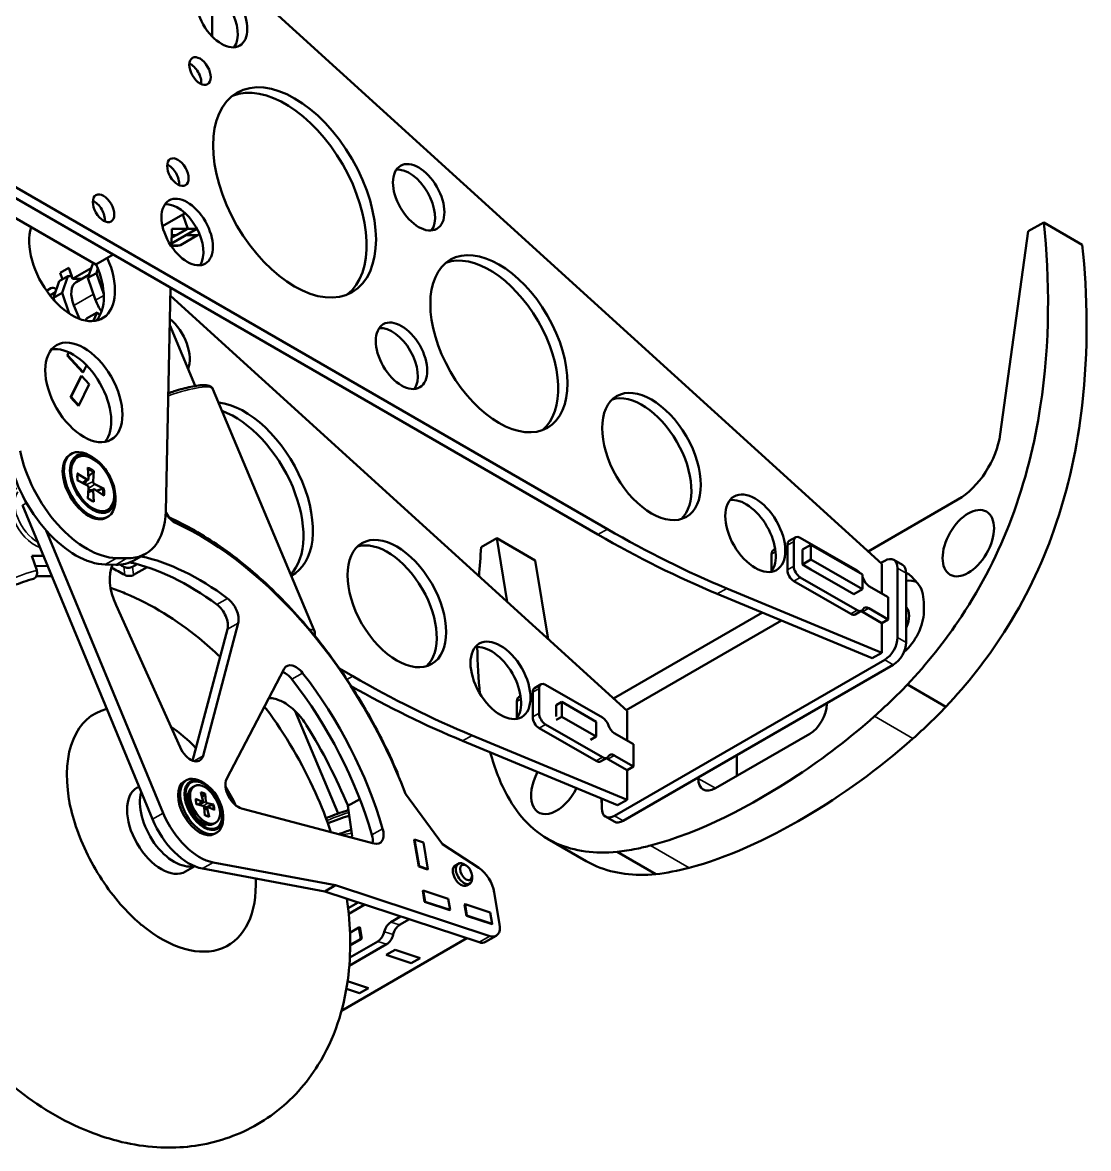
# Model space of a CAD drawing. Header units: millimetres. Extents: x 0 to 1188, y 0 to 840.
# Drawn here: x 566.1 to 741.9, y 523 to 708.7 of the extents above; entities that cross this region are included whole.
import ezdxf

# ---------------------------------------------------------------- set-up
doc = ezdxf.new("R2010")
doc.units = ezdxf.units.MM
doc.header["$LTSCALE"] = 2
doc.layers.add('Sichtbar (ISO)', color=7, linetype='Continuous', lineweight=50)
doc.layers.add('Sichtbar schmal (ISO)', color=7, linetype='Continuous', lineweight=35)

msp = doc.modelspace()

# ---------------------------------------------------------------- linework, layer by layer
at = {"layer": 'Sichtbar (ISO)'}
for p, q in [((707.81, 619.47), (601.51, 716.04)), ((597.36, 714.1), (597.36, 706.44)), ((578.22, 668.81), (536.55, 692.87)), ((662.57, 625.18), (544.35, 693.43)), ((661.01, 624.28), (542.79, 692.53)), ((581.05, 670.45), (542.79, 692.53)), ((592.9, 677.29), (589.19, 675.15)), ((593.34, 674.71), (592.52, 677.07)), ((590.66, 671.8), (590.73, 674.71)), ((590.67, 672.26), (594.85, 674.67)), ((593.27, 674.67), (590.69, 673.18)), ((590.73, 674.71), (593.34, 674.71)), ((591.5, 673.65), (593.34, 674.71)), ((594.88, 674.69), (593.08, 673.65)), ((593.27, 674.67), (594.85, 674.67)), ((594.85, 674.67), (594.77, 674.89)), ((731.99, 674.3), (727.36, 640.83)), ((734.53, 675.76), (731.99, 674.3)), ((734.53, 675.76), (740.89, 672.08)), ((590.67, 672.26), (593.08, 673.65)), ((590.7, 673.65), (591.5, 673.65)), ((594.98, 673.65), (592.15, 672.02)), ((593.08, 673.65), (594.98, 673.65)), ((594.98, 673.65), (593.08, 673.65)), ((594.98, 673.65), (595.29, 673.83)), ((581.05, 670.45), (578.22, 668.81)), ((591.67, 671.89), (590.67, 671.89)), ((577.74, 669.09), (576.87, 666.59)), ((573.58, 666.88), (572.17, 666.06)), ((572.32, 667.43), (573.74, 668.25)), ((573.74, 668.25), (572.32, 667.43)), ((572.69, 666.36), (572.32, 667.43)), ((572.32, 667.43), (572.69, 666.36)), ((572.63, 664.14), (573.58, 666.88)), ((573.58, 666.88), (574.21, 666.88)), ((573.74, 668.25), (574.37, 666.42)), ((573.74, 668.25), (574.21, 666.88)), ((574.37, 666.42), (577.43, 668.19)), ((574.97, 665.91), (577.06, 667.12)), ((576.87, 666.59), (578.29, 667.4)), ((576.87, 666.59), (578.14, 662.93)), ((578.29, 667.4), (578.54, 668.13)), ((579.5, 663.91), (578.29, 667.4)), ((570.06, 664.48), (570.77, 664.89)), ((572.17, 666.06), (571.22, 663.32)), ((571.54, 664.79), (571.77, 664.92)), ((571.73, 664.79), (571.54, 664.79)), ((575.85, 666.42), (574.37, 666.42)), ((589.72, 628.12), (590.52, 664.98)), ((570.62, 663.71), (571.53, 664.24)), ((571.22, 663.32), (572.63, 664.14)), ((571.22, 663.32), (571.4, 662.8)), ((573.82, 660.71), (572.63, 664.14)), ((665.81, 595.22), (590.49, 663.64)), ((575.51, 659.84), (574.58, 662.06)), ((576.67, 659.89), (576.5, 659.56)), ((578.43, 660.91), (576.67, 659.89)), ((578.43, 660.91), (577.73, 659.47)), ((578.87, 660.43), (578.43, 660.91)), ((590.38, 658.79), (594.58, 648.78)), ((573.46, 653.82), (573.72, 654.35)), ((573.46, 653.82), (573.53, 653.86)), ((576.05, 651.01), (573.46, 653.82)), ((573.76, 654.33), (573.53, 653.86)), ((573.53, 653.86), (576.12, 651.05)), ((576.67, 652.18), (576.12, 651.05)), ((574.04, 646.94), (575.76, 650.42)), ((575.83, 650.47), (574.11, 646.98)), ((575.76, 650.42), (575.83, 650.47)), ((577.12, 649.06), (575.83, 650.47)), ((576.12, 651.05), (576.05, 651.01)), ((575.41, 645.57), (577.12, 649.06)), ((597.5, 648.27), (614.24, 608.32)), ((574.11, 646.98), (574.04, 646.94)), ((575.34, 645.53), (574.04, 646.94)), ((575.41, 645.57), (574.11, 646.98)), ((575.34, 645.53), (575.41, 645.57)), ((573.96, 637.48), (574.17, 637.6)), ((577.67, 637.02), (577.17, 637.31)), ((576.87, 635.36), (576.97, 633.49)), ((575.14, 634.37), (576.71, 633.33)), ((575.14, 633.23), (576.71, 632.44)), ((576.91, 633.31), (576.12, 632.74)), ((577.85, 634.8), (577.74, 633.04)), ((576.87, 630.23), (576.97, 631.99)), ((577.83, 631.73), (576.93, 631.33)), ((577.85, 629.66), (577.74, 631.54)), ((579.58, 631.8), (578.01, 632.58)), ((579.58, 630.66), (578.01, 631.69)), ((581.42, 630.53), (581.42, 629.96)), ((720.39, 630.04), (705.58, 621.49)), ((566.1, 629.1), (587.54, 577.34)), ((579.96, 627.09), (580.17, 627.21)), ((589.3, 578.36), (570.02, 624.93)), ((644.31, 623.67), (641.77, 622.21)), ((644.31, 623.67), (650.68, 620)), ((646.04, 613.17), (644.31, 623.67)), ((692.25, 618.45), (692.25, 622.53)), ((693.62, 623.83), (692.56, 623.22)), ((693.31, 623.14), (693.31, 619.06)), ((703.76, 618.34), (694.37, 623.76)), ((694.73, 621.8), (696.14, 622.61)), ((696.14, 620.16), (696.14, 622.61)), ((696.14, 622.61), (704.63, 617.71)), ((568.44, 618.4), (567.63, 620.78)), ((567.63, 620.78), (569.55, 620.76)), ((581.59, 620.4), (583.31, 620.36)), ((584.57, 620.05), (586.41, 621.11)), ((689.64, 618.21), (689.64, 621.02)), ((690.25, 621.88), (689.95, 621.71)), ((694.73, 621.8), (694.73, 619.35)), ((694.73, 619.35), (696.14, 620.16)), ((704.63, 615.26), (696.14, 620.16)), ((570.25, 619.09), (568.2, 619.11)), ((581.47, 619.3), (579.75, 619.34)), ((584.23, 618.95), (585, 619.4)), ((586.65, 618.91), (584.42, 617.61)), ((650.68, 620), (652.82, 607.02)), ((694.73, 619.35), (696.14, 618.53)), ((701.8, 615.26), (696.14, 618.53)), ((708.3, 619.96), (707.67, 619.59)), ((707.81, 615.79), (707.81, 619.47)), ((711.22, 619.29), (709.8, 620.11)), ((710.43, 607.3), (710.43, 618.73)), ((702.7, 611.19), (693.31, 616.61)), ((694.37, 617.22), (703.76, 611.81)), ((704.63, 617.71), (704.63, 615.26)), ((711.84, 606.49), (711.84, 617.92)), ((712.66, 617.41), (713.77, 616.18)), ((707.81, 604.79), (682.25, 615.4)), ((701.8, 615.26), (703.21, 614.45)), ((703.21, 614.45), (704.63, 615.26)), ((705.69, 615.79), (708.87, 613.96)), ((707.81, 615.79), (707.81, 614.57)), ((680.69, 614.51), (706.25, 603.9)), ((708.87, 613.96), (708.87, 610.28)), ((714.74, 613.1), (714.74, 611.55)), ((592.08, 589.2), (581.53, 612.61)), ((688.14, 611.42), (663.58, 597.24)), ((703.45, 611.12), (704.51, 611.73)), ((707.81, 609.67), (704.63, 611.51)), ((708.87, 610.28), (705.69, 612.12)), ((711.84, 612.24), (711.98, 612.16)), ((601.67, 609.69), (595.87, 587.8)), ((691.26, 610.12), (665.67, 595.34)), ((708.87, 610.28), (707.81, 609.67)), ((707.81, 609.67), (707.81, 607.22)), ((594.16, 586.99), (599.9, 608.67)), ((707.81, 604.79), (707.81, 607.22)), ((663.76, 577.91), (708.3, 603.63)), ((706.25, 603.9), (707.81, 604.79)), ((599.76, 583.93), (609.27, 602.13)), ((620.56, 600.93), (618.37, 602.2)), ((665.17, 577.09), (709.72, 602.81)), ((650.25, 594.2), (650.25, 598.28)), ((651.62, 599.58), (650.56, 598.97)), ((651.31, 598.89), (651.31, 594.81)), ((661.76, 594.09), (652.37, 599.51)), ((718.4, 595.87), (712.04, 599.54)), ((647.64, 593.96), (647.64, 596.77)), ((648.25, 597.63), (647.95, 597.46)), ((654.14, 596.16), (655.06, 596.69)), ((654.14, 594.28), (654.14, 596.16)), ((655.06, 594.24), (655.06, 596.69)), ((655.06, 596.69), (660.72, 593.42)), ((698.76, 596.48), (698.76, 596.32)), ((611.08, 595.16), (618.16, 578.27)), ((654.14, 593.71), (655.06, 594.24)), ((660.72, 590.97), (655.06, 594.24)), ((665.81, 591.55), (665.81, 595.22)), ((660.7, 586.94), (651.31, 592.36)), ((652.37, 592.97), (661.76, 587.56)), ((660.72, 593.42), (660.72, 590.97)), ((665.81, 580.54), (640.25, 591.15)), ((659.8, 590.44), (660.72, 590.97)), ((663.69, 591.55), (666.87, 589.71)), ((665.81, 591.55), (665.81, 590.32)), ((695.93, 591.42), (680.37, 582.44)), ((638.69, 590.26), (664.25, 579.65)), ((666.87, 589.71), (666.87, 586.03)), ((661.45, 586.87), (662.51, 587.48)), ((665.81, 585.42), (662.63, 587.26)), ((666.87, 586.03), (663.69, 587.87)), ((683.91, 587.91), (683.91, 584.48)), ((666.87, 586.03), (665.81, 585.42)), ((665.81, 585.42), (665.81, 582.97)), ((592.79, 583.58), (593.14, 583.78)), ((596, 583.33), (595.64, 583.54)), ((677.55, 584.07), (677.55, 584.24)), ((585, 582.54), (585.31, 582.72)), ((593.45, 581.62), (593.4, 581.59)), ((594.45, 582.81), (594.11, 582.61)), ((595.51, 581.81), (595.84, 580.42)), ((596.2, 581.59), (596.36, 580.25)), ((629.26, 581.5), (635.35, 573.25)), ((665.81, 580.54), (665.81, 582.97)), ((593.38, 580.52), (593.38, 581.01)), ((594.62, 580.69), (595.7, 580.25)), ((594.78, 579.8), (595.82, 579.57)), ((595.8, 580.25), (595.09, 579.73)), ((596.19, 577.95), (596.04, 579.29)), ((596.61, 579.3), (596.06, 579.06)), ((597.62, 579.75), (596.58, 579.97)), ((597.78, 578.86), (596.7, 579.3)), ((619.78, 579.54), (621.72, 580.66)), ((619.78, 579.54), (620.49, 574.53)), ((661.64, 580.73), (661.64, 579.13)), ((664.25, 579.65), (665.81, 580.54)), ((596.89, 577.74), (596.56, 579.13)), ((599.18, 577.82), (599.18, 577.41)), ((624.07, 573.32), (602.24, 579.1)), ((663.67, 576.94), (662.26, 577.76)), ((595.43, 576.96), (595.86, 576.72)), ((596.42, 576.47), (596.37, 576.44)), ((597.95, 576.74), (597.61, 576.55)), ((597.79, 574.92), (598.14, 575.12)), ((620.49, 574.53), (620.18, 574.35)), ((630.7, 573.95), (630.77, 573.99)), ((631.44, 569.53), (630.7, 573.95)), ((630.77, 573.99), (632.22, 573.51)), ((630.77, 573.99), (631.51, 569.57)), ((659.07, 570.42), (652.71, 574.1)), ((632.96, 569.09), (632.22, 573.51)), ((641.34, 569.33), (635.35, 573.25)), ((664.18, 571.95), (670.55, 568.27)), ((617.73, 566.44), (597.56, 570.21)), ((593, 568.69), (594.52, 569.57)), ((595.79, 569.19), (615.96, 565.42)), ((631.51, 569.57), (631.44, 569.53)), ((632.89, 569.05), (631.44, 569.53)), ((631.51, 569.57), (632.96, 569.09)), ((632.89, 569.05), (632.96, 569.09)), ((637.96, 570), (637.46, 569.71)), ((639.26, 569.7), (638.91, 569.91)), ((615.96, 565.42), (617.73, 566.44)), ((617.73, 566.44), (643.16, 558.07)), ((639.86, 566.71), (639.36, 566.42)), ((640.25, 567.99), (640.25, 567.58)), ((615.96, 565.42), (641.4, 557.05)), ((632.18, 565.59), (632.11, 565.55)), ((632.42, 563.69), (632.11, 565.55)), ((632.18, 565.59), (636.33, 564.23)), ((632.18, 565.59), (632.49, 563.73)), ((644.79, 560.04), (643.91, 565.27)), ((619.8, 562.65), (621.46, 563.61)), ((619.9, 561.72), (622.55, 563.25)), ((632.49, 563.73), (632.42, 563.69)), ((636.57, 562.33), (632.42, 563.69)), ((632.49, 563.73), (636.64, 562.37)), ((636.33, 564.23), (636.64, 562.37)), ((639.02, 563.28), (639.09, 563.32)), ((639.34, 561.42), (639.02, 563.28)), ((639.09, 563.32), (643.24, 561.95)), ((639.09, 563.32), (639.41, 561.46)), ((628.46, 561.31), (626.85, 560.38)), ((628.3, 559.9), (629.91, 560.83)), ((636.64, 562.37), (636.57, 562.33)), ((639.34, 561.42), (639.41, 561.46)), ((643.55, 560.03), (639.34, 561.42)), ((639.41, 561.46), (643.55, 560.09)), ((643.24, 561.95), (643.55, 560.09)), ((621.72, 559.55), (620.11, 558.62)), ((621.58, 559.47), (620.11, 558.62)), ((621.58, 559.47), (621.74, 559.41)), ((621.89, 557.61), (621.58, 559.47)), ((621.72, 559.55), (622.04, 557.6)), ((643.55, 560.09), (643.48, 560.05)), ((643.54, 560.09), (643.55, 560.03)), ((639.41, 557.7), (618.72, 545.76)), ((624.7, 557.2), (620.08, 554.53)), ((621.89, 557.61), (620.14, 556.6)), ((622.04, 557.6), (620.14, 556.5)), ((621.99, 557.57), (621.89, 557.61)), ((642.45, 557.1), (644.22, 558.12)), ((619.99, 553.16), (626.15, 556.72)), ((626.07, 554.95), (627.56, 555.81)), ((626.07, 554.95), (627.56, 555.81)), ((627.56, 555.81), (631.71, 554.44)), ((627.56, 555.81), (631.71, 554.44)), ((630.22, 553.59), (626.07, 554.95)), ((626.07, 554.95), (630.22, 553.59)), ((631.71, 554.44), (630.22, 553.59)), ((630.22, 553.59), (631.71, 554.44)), ((619.72, 550.63), (623.15, 549.5)), ((619.72, 550.63), (623.15, 549.5)), ((621.66, 548.65), (619.52, 549.35)), ((619.52, 549.35), (621.66, 548.65)), ((623.15, 549.5), (621.66, 548.65)), ((621.66, 548.65), (623.15, 549.5))]:
    msp.add_line(p, q, dxfattribs=at)
for centre, major_axis in [((598.92, 710.1), (-3, 5.2)), ((595.38, 700.71), (1.25, -2.17)), ((610.97, 680.69), (-9.5, 16.45)), ((591.73, 684.04), (1.25, -2.17)), ((631.44, 679.89), (-3, 5.2)), ((579.47, 678.08), (1.25, -2.17)), ((593.26, 674.17), (-3, 5.2)), ((644.68, 655.75), (-8, 13.86)), ((628.61, 653.76), (-3, 5.2)), ((576.22, 647.72), (-4.5, 7.79)), ((669.84, 637.15), (-5.75, 9.96)), ((577.67, 632.69), (-2.65, 4.59)), ((577.67, 632.69), (2.5, -4.33)), ((686.95, 624.49), (-3.5, 6.06)), ((722.09, 622.86), (-3, -5.2)), ((627.84, 612.9), (-5.75, 9.96)), ((644.94, 600.24), (-3.5, 6.06)), ((596, 579.66), (-2.25, 3.9)), ((596, 579.66), (2.15, -3.72)), ((596.2, 579.77), (1.75, -3.03)), ((639.26, 568.56), (-0.7, 1.21))]:
    msp.add_ellipse(centre, major_axis=major_axis, ratio=0.57735, dxfattribs=at)
for centre, major_axis, ratio, start_param, end_param in [((597.36, 709.2), (3, -5.2), 0.57735, 0.262269, 2.879324), ((593.82, 699.81), (-1.25, 2.17), 0.57735, 3.813211, 5.611567), ((593.82, 699.81), (1.25, -2.17), 0.57735, 0.671619, 2.469974), ((609.42, 679.79), (9.5, -16.45), 0.57735, 0.081967, 3.059625), ((590.17, 683.14), (-1.25, 2.17), 0.57735, 3.813211, 5.611567), ((590.17, 683.14), (1.25, -2.17), 0.57735, 0.671619, 2.469974), ((629.89, 678.99), (3, -5.2), 0.57735, 0.262269, 2.879324), ((577.91, 677.18), (-1.25, 2.17), 0.57735, 3.813211, 5.611567), ((577.91, 677.18), (1.25, -2.17), 0.57735, 0.671619, 2.469974), ((591.7, 673.28), (3, -5.2), 0.57735, 0.262269, 2.879324), ((574.28, 668.59), (5, -8.66), 0.57735, 3.616154, 7.675458), ((591.67, 673.39), (0, -1.5), 0.774705, 0, 0.420066), ((643.13, 654.85), (8, -13.86), 0.57735, 0.097381, 3.044212), ((572.44, 667.53), (5, -8.66), 0.57735, 0.1849, 1.392273), ((571.09, 663.98), (-0.001, 1), 0.774705, 5.656054, 6.703252), ((576.97, 662.45), (-2, 3.46), 0.57735, 0, 1.353448), ((580.67, 662.94), (2, -3.46), 0.57735, 4.391057, 4.92863), ((589.44, 655.64), (3, -5.2), 0.57735, 0.41813, 2.126416), ((627.06, 652.86), (3, -5.2), 0.57735, 0.262269, 2.879324), ((574.38, 646.65), (4.5, -7.79), 0.57735, 0.205723, 2.935869), ((668.28, 636.25), (5.75, -9.96), 0.57735, 0.135689, 3.005904), ((602.68, 631.5), (8, -13.86), 0.57735, 6.248581, 9.024686), ((601.12, 630.6), (8, -13.86), 0.57735, 0.163392, 2.543505), ((720.39, 638.2), (5, 8.66), 0.57735, 3.926991, 5.325596), ((574.86, 633.95), (8, -13.86), 0.57735, 4.17738, 5.945307), ((576.69, 635.01), (8, -13.86), 0.57735, 4.17738, 5.945307), ((576.96, 632.28), (3, -5.2), 0.57735, 3.141593, 6.283185), ((577.17, 632.41), (-3, 5.2), 0.57735, 5.497787, 10.210176), ((576.73, 633.61), (0.175, -0.302), 0.57735, 5.430003, 7.136368), ((576.73, 632.15), (-0.175, 0.302), 0.57735, 3.859207, 5.565571), ((577.99, 632.88), (0.175, -0.302), 0.57735, 3.859207, 5.565571), ((577.99, 631.42), (-0.175, 0.302), 0.57735, 5.430003, 7.136368), ((685.39, 623.6), (3.5, -6.06), 0.57735, 0.224105, 2.917488), ((578.41, 634.97), (8, -13.86), 0.57735, 5.945307, 7.043957), ((591.05, 627.98), (1, -1.73), 0.57735, 4.273169, 5.603111), ((595.29, 579.25), (27.5, -47.63), 0.57735, 1.293844, 2.461518), ((661.01, 787.58), (100, -173.21), 0.57735, 5.497787, 5.637413), ((662.57, 788.48), (-100, 173.21), 0.57735, 2.356194, 2.495821), ((694.37, 622.53), (-0.75, 1.3), 0.57735, 5.497787, 7.068583), ((626.28, 612), (5.75, -9.96), 0.57735, 0.135689, 3.005904), ((693.31, 621.92), (-0.75, 1.3), 0.57735, 0, 0.785398), ((595.29, 579.25), (23, -39.84), 0.57735, 2.21336, 2.656508), ((690.7, 620.41), (-0.75, 1.3), 0.57735, 0, 0.785398), ((708.3, 617.51), (1.5, 2.6), 0.57735, 5.497787, 7.068583), ((586.15, 613.7), (-4, 6.93), 0.57735, 0.372833, 1.398686), ((583.48, 572.43), (-27.5, 47.63), 0.57735, 5.510367, 5.567747), ((576.57, 633.91), (8, -13.86), 0.57735, 5.945307, 6.283185), ((583.48, 572.43), (28.25, -48.93), 0.57735, 2.373176, 2.390067), ((593.52, 578.23), (-23, 39.84), 0.57735, 5.354953, 5.80128), ((693.31, 617.84), (0.75, -1.3), 0.57735, 3.926991, 5.497787), ((694.37, 618.45), (-0.75, 1.3), 0.57735, 0.785398, 2.356194), ((703.76, 617.11), (0.75, -1.3), 0.57735, 1.905168, 2.356194), ((709.72, 616.69), (1.5, 2.6), 0.57735, 5.497787, 6.283185), ((703.76, 617.11), (0.75, -1.3), 0.57735, 1.215174, 1.398063), ((705.69, 617.02), (0.75, -1.3), 0.57735, 4.356766, 5.497787), ((709.15, 612.62), (3, 5.2), 0.57735, 6.097355, 6.382864), ((709.86, 609.47), (3.95, 6.84), 0.57735, 0.072081, 0.423093), ((709.15, 609.88), (3.95, 6.84), 0.57735, 5.497787, 6.097355), ((597.85, 610.48), (1.5, -2.6), 0.57735, 0.526021, 2.21336), ((599.62, 611.5), (-1.5, 2.6), 0.57735, 3.667614, 5.354953), ((702.7, 612.42), (0.75, -1.3), 0.57735, 5.497787, 6.283185), ((703.76, 613.03), (0.75, -1.3), 0.57735, 5.497787, 6.638808), ((704.63, 610.28), (0.75, -1.3), 0.57735, 2.356194, 2.635942), ((705.69, 610.9), (-0.75, 1.3), 0.57735, 5.497787, 6.638808), ((710.5, 609.1), (3, 5.2), 0.57735, 4.15892, 5.497787), ((709.86, 609.47), (1.75, 3.03), 0.57735, 4.854286, 6.141288), ((708.3, 606.08), (-1.5, -2.6), 0.57735, 0.785398, 2.356194), ((643.39, 599.35), (3.5, -6.06), 0.57735, 0.224105, 2.917488), ((709.72, 605.26), (1.5, 2.6), 0.57735, 3.926991, 5.497787), ((609.43, 598.97), (1.5, -2.6), 0.57735, 1.805742, 2.55861), ((611.19, 599.99), (-1.5, 2.6), 0.57735, 4.947334, 6.634673), ((593.52, 578.23), (-23, 39.84), 0.57735, 4.307755, 4.947334), ((595.29, 579.25), (23, -39.84), 0.57735, 1.166163, 1.805742), ((620.56, 764.23), (-100, 173.21), 0.57735, 2.356194, 2.495821), ((652.37, 598.28), (-0.75, 1.3), 0.57735, 5.497787, 7.068583), ((619.01, 763.33), (100, -173.21), 0.57735, 5.507151, 5.637413), ((651.31, 597.67), (-0.75, 1.3), 0.57735, 0, 0.785398), ((648.7, 596.16), (-0.75, 1.3), 0.57735, 0, 0.785398), ((695.93, 594.69), (2, 3.46), 0.57735, 3.926991, 5.497787), ((589, 575.62), (-11.02, 19.09), 0.57735, 6.11226, 7.278897), ((651.31, 593.59), (0.75, -1.3), 0.57735, 3.926991, 5.497787), ((652.37, 594.2), (-0.75, 1.3), 0.57735, 0.785398, 2.356194), ((589, 575.62), (11.02, -19.09), 0.57735, 1.981141, 2.257656), ((586.95, 574.43), (27.5, -47.63), 0.57735, 1.350916, 1.623822), ((661.76, 592.86), (0.75, -1.3), 0.57735, 1.215174, 2.356194), ((663.69, 592.77), (0.75, -1.3), 0.57735, 4.356766, 5.497787), ((593.82, 589.61), (1.5, -2.6), 0.57735, 4.540278, 6.809206), ((660.7, 588.17), (0.75, -1.3), 0.57735, 5.497787, 6.283185), ((661.76, 588.78), (0.75, -1.3), 0.57735, 5.497787, 6.638808), ((662.63, 586.03), (0.75, -1.3), 0.57735, 2.356194, 2.635942), ((663.69, 586.65), (-0.75, 1.3), 0.57735, 5.497787, 6.638808), ((654.21, 583.67), (-3, -5.2), 0.57735, 4.764901, 7.952346), ((595.29, 579.25), (2.5, -4.33), 0.57735, 3.141593, 6.283185), ((595.64, 579.45), (-2.5, 4.33), 0.57735, 5.497787, 10.210176), ((601.69, 581.78), (-1.5, 2.6), 0.57735, 0.351488, 2.620416), ((680.37, 585.71), (-2, -3.46), 0.57735, 5.497787, 7.068583), ((589, 575.62), (4, -6.93), 0.57735, 3.141593, 6.283185), ((591.12, 576.84), (4, -6.93), 0.57735, 3.643483, 6.114975), ((595.08, 579.13), (-1.5, 2.6), 0.57735, 0.089042, 0.587042), ((595.86, 579.58), (1.75, -3.03), 0.57735, 3.141593, 6.283185), ((589, 575.62), (11.02, -19.09), 0.57735, 1.449255, 1.61012), ((595.43, 579.33), (-1.49, 2.58), 0.57735, 0.559428, 2.582165), ((595.43, 579.33), (-1.45, 2.51), 0.57735, 0.785398, 2.356194), ((595.68, 580.45), (0.118, -0.204), 0.57735, 5.641192, 7.374933), ((595.87, 579.36), (-0.118, 0.204), 0.57735, 4.070396, 5.804137), ((596.53, 580.19), (0.118, -0.204), 0.57735, 4.070396, 5.804137), ((595.47, 579.35), (0.8, -1.38), 0.57735, 1.185384, 1.240308), ((596.72, 579.1), (-0.118, 0.204), 0.57735, 5.641192, 7.374933), ((665.81, 583.3), (-3, -5.2), 0.57735, 5.515763, 5.680616), ((595.29, 579.25), (-5, 8.66), 0.57735, 1.346514, 2.682318), ((616.46, 574.56), (-10.15, -4.25), 0.17607, 4.282662, 4.638602), ((663.76, 580.36), (-1.5, -2.6), 0.57735, 5.497787, 7.068583), ((593.52, 578.23), (-5, 8.66), 0.57735, 1.346514, 2.682318), ((595.08, 579.13), (1.5, -2.6), 0.57735, 5.696144, 6.194144), ((617.22, 572.75), (8.3, 3.48), 0.17607, 1.112752, 1.374153), ((623.52, 576), (1.5, -2.6), 0.57735, 5.762009, 7.449348), ((665.17, 579.54), (-1.5, -2.6), 0.57735, 0, 0.785398), ((621.75, 574.98), (1.5, -2.6), 0.57735, 0.623634, 1.166163), ((638.91, 568.36), (-0.95, 1.65), 0.57735, 5.497787, 10.210176), ((638.41, 568.07), (0.95, -1.65), 0.57735, 3.141593, 6.283185), ((641.15, 566.18), (2, -3.46), 0.57735, 0.99726, 2.288804), ((589, 575.62), (11.02, -19.09), 0.57735, 5.287473, 7.119644), ((627.15, 558.61), (-0.63, -1.9), 0.685847, 3.796112, 4.84331), ((628.6, 558.13), (0.63, 1.9), 0.685847, 0.65452, 1.701717), ((642.72, 560.72), (1.5, -2.6), 0.57735, 5.709649, 7.280445), ((624.4, 558.97), (-0.63, -1.9), 0.685847, 0.65452, 1.701717), ((625.85, 558.49), (0.63, 1.9), 0.685847, 3.796112, 4.84331), ((640.95, 559.7), (1.5, -2.6), 0.57735, 5.709649, 6.283185)]:
    msp.add_ellipse(centre, major_axis=major_axis, ratio=ratio, start_param=start_param, end_param=end_param, dxfattribs=at)
for points, knots in [([(712.04, 599.54), (715.23, 602.95), (718.25, 606.69), (724.36, 615.92), (727.09, 621.29), (731.55, 633.14), (733.05, 639.37), (735.6, 655.96), (735.52, 666.49), (734.53, 675.76)], [16.356187, 16.356187, 16.356187, 16.356187, 17.744269, 17.744269, 19.479693, 19.479693, 21.397116, 21.397116, 24.801284, 24.801284, 24.801284, 24.801284]), ([(740.89, 672.08), (741.78, 663.8), (741.91, 654.71), (740.09, 638.95), (738.66, 631.96), (734.15, 619.16), (731.46, 613.56), (725.13, 603.67), (721.87, 599.57), (718.4, 595.87)], [20.279143, 20.279143, 20.279143, 20.279143, 23.00621, 23.00621, 24.977781, 24.977781, 26.627919, 26.627919, 28.022439, 28.022439, 28.022439, 28.022439]), ([(597.5, 648.27), (597.42, 648.46), (597.26, 648.61), (596.82, 648.86), (596.51, 648.91), (595.54, 648.93), (594.77, 648.83), (593.04, 648.46), (592.12, 648.22), (590.8, 647.8), (590.47, 647.7), (590.14, 647.58)], [0.94405, 0.94405, 0.94405, 0.94405, 1.080439, 1.080439, 1.314836, 1.314836, 1.695062, 1.695062, 2.026356, 2.026356, 2.133298, 2.133298, 2.133298, 2.133298]), ([(575.14, 634.37), (575.16, 634.35), (575.18, 634.33), (575.21, 634.29), (575.22, 634.26), (575.22, 634.23), (575.22, 634.22), (575.21, 634.21)], [0.04102574, 0.04102574, 0.04102574, 0.04102574, 0.05130791, 0.05130791, 0.06148224, 0.06148224, 0.0651379, 0.0651379, 0.0651379, 0.0651379]), ([(575.21, 633.19), (575.2, 633.26), (575.19, 633.32), (575.17, 633.46), (575.17, 633.53), (575.16, 633.68), (575.16, 633.75), (575.17, 633.89), (575.17, 633.96), (575.19, 634.09), (575.2, 634.15), (575.21, 634.21)], [6.0762677, 6.0762677, 6.0762677, 6.0762677, 6.1483824, 6.1483824, 6.2385666, 6.2385666, 6.3287508, 6.3287508, 6.4189349, 6.4189349, 6.5091191, 6.5091191, 6.5091191, 6.5091191]), ([(577.85, 634.8), (577.85, 634.77), (577.84, 634.73), (577.82, 634.67), (577.8, 634.64), (577.76, 634.59), (577.74, 634.57), (577.72, 634.55)], [0.04102574, 0.04102574, 0.04102574, 0.04102574, 0.05130791, 0.05130791, 0.06148224, 0.06148224, 0.06973077, 0.06973077, 0.06973077, 0.06973077]), ([(579.3, 631.81), (579.33, 631.82), (579.36, 631.83), (579.42, 631.83), (579.46, 631.83), (579.52, 631.82), (579.56, 631.81), (579.58, 631.8)], [0.09373776, 0.09373776, 0.09373776, 0.09373776, 0.10198629, 0.10198629, 0.11216063, 0.11216063, 0.1224428, 0.1224428, 0.1224428, 0.1224428]), ([(577.76, 629.81), (577.7, 629.82), (577.64, 629.85), (577.52, 629.9), (577.46, 629.93), (577.33, 629.99), (577.27, 630.03), (577.15, 630.11), (577.08, 630.15), (576.97, 630.23), (576.92, 630.27), (576.87, 630.31)], [4.4864552, 4.4864552, 4.4864552, 4.4864552, 4.5766393, 4.5766393, 4.6668235, 4.6668235, 4.7570077, 4.7570077, 4.8471919, 4.8471919, 4.9193066, 4.9193066, 4.9193066, 4.9193066]), ([(577.76, 629.81), (577.76, 629.8), (577.77, 629.8), (577.8, 629.79), (577.82, 629.77), (577.84, 629.72), (577.85, 629.69), (577.85, 629.66)], [0.09833064, 0.09833064, 0.09833064, 0.09833064, 0.10198629, 0.10198629, 0.11216063, 0.11216063, 0.1224428, 0.1224428, 0.1224428, 0.1224428]), ([(590.23, 627.12), (593.04, 625.87), (595.88, 624.25), (601.62, 620.28), (604.52, 617.89), (610.11, 612.51), (612.8, 609.52), (617.84, 603.1), (620.18, 599.67), (624.42, 592.52), (626.31, 588.8), (627.93, 585.03)], [4.776843, 4.776843, 4.776843, 4.776843, 4.988268, 4.988268, 5.210665, 5.210665, 5.433062, 5.433062, 5.65546, 5.65546, 5.877857, 5.877857, 5.877857, 5.877857]), ([(567.91, 617), (567.98, 617.02), (568.04, 617.05), (568.19, 617.16), (568.27, 617.24), (568.4, 617.44), (568.45, 617.55), (568.5, 617.8), (568.52, 617.92), (568.5, 618.16), (568.48, 618.29), (568.44, 618.4)], [0.0503016, 0.0503016, 0.0503016, 0.0503016, 0.0776766, 0.0776766, 0.1161336, 0.1161336, 0.1550463, 0.1550463, 0.1919193, 0.1919193, 0.2289248, 0.2289248, 0.2289248, 0.2289248]), ([(584.23, 618.95), (584.14, 618.9), (584.03, 618.85), (583.78, 618.8), (583.65, 618.78), (583.39, 618.78), (583.26, 618.8), (583.01, 618.85), (582.89, 618.9), (582.8, 618.95)], [0.3033091, 0.3033091, 0.3033091, 0.3033091, 0.3409579, 0.3409579, 0.3786068, 0.3786068, 0.4168326, 0.4168326, 0.4550583, 0.4550583, 0.4550583, 0.4550583]), ([(553.21, 608.2), (554.03, 609.04), (554.89, 609.83), (556.67, 611.31), (557.59, 612), (559.5, 613.28), (560.48, 613.87), (562.51, 614.94), (563.55, 615.43), (565.69, 616.29), (566.79, 616.67), (567.91, 617)], [0.214284, 0.214284, 0.214284, 0.214284, 0.827499, 0.827499, 1.440715, 1.440715, 2.053931, 2.053931, 2.667147, 2.667147, 3.280363, 3.280363, 3.280363, 3.280363]), ([(582.99, 617.62), (583.08, 617.57), (583.2, 617.52), (583.45, 617.46), (583.58, 617.45), (583.84, 617.45), (583.97, 617.46), (584.22, 617.52), (584.33, 617.56), (584.42, 617.61)], [0.1516098, 0.1516098, 0.1516098, 0.1516098, 0.189867, 0.189867, 0.2281243, 0.2281243, 0.2657721, 0.2657721, 0.3034199, 0.3034199, 0.3034199, 0.3034199]), ([(580.63, 615.49), (581.44, 615.22), (582.24, 614.91), (587.48, 612.74), (591.53, 610.19), (596.43, 606.2), (597.58, 605.18), (598.7, 604.12)], [3.7939255, 3.7939255, 3.7939255, 3.7939255, 3.8545694, 3.8545694, 4.1982235, 4.1982235, 4.3081564, 4.3081564, 4.3081564, 4.3081564]), ([(607.57, 528.83), (604.82, 526.77), (601.65, 525.22), (595.01, 523.34), (591.56, 523.04), (584.31, 523.49), (580.57, 524.44), (572.65, 527.59), (568.61, 530.07), (560.76, 536.32), (557.03, 540.21), (550.52, 548.76), (547.72, 553.4), (543.24, 563.13), (541.55, 568.2), (539.5, 578.56), (539.15, 583.86), (540.36, 593.97), (541.77, 598.85), (545.65, 605.32), (547.08, 607.21), (548.75, 608.91)], [0, 0, 0, 0, 0.213388, 0.213388, 0.433816, 0.433816, 0.699713, 0.699713, 1.040283, 1.040283, 1.420532, 1.420532, 1.796966, 1.796966, 2.172589, 2.172589, 2.553443, 2.553443, 2.899801, 2.899801, 3.050503, 3.050503, 3.050503, 3.050503]), ([(614.25, 607.65), (614.29, 607.76), (614.31, 607.88), (614.31, 608.11), (614.28, 608.22), (614.24, 608.32)], [7.071828, 7.071828, 7.071828, 7.071828, 7.1572851, 7.1572851, 7.2272348, 7.2272348, 7.2272348, 7.2272348]), ([(612.95, 592.81), (612.47, 593.58), (611.88, 594.37), (610.5, 595.74), (609.73, 596.33), (608.34, 597.03), (607.66, 597.25), (606.92, 597.31), (606.84, 597.31), (606.76, 597.32)], [1.067676, 1.067676, 1.067676, 1.067676, 1.3389541, 1.3389541, 1.6102323, 1.6102323, 1.8178636, 1.8178636, 1.8442387, 1.8442387, 1.8442387, 1.8442387]), ([(606.02, 595.9), (606.1, 595.78), (606.19, 595.67), (609.48, 591.26), (612.22, 586.59), (615.38, 579.58), (616.23, 577.4), (616.97, 575.2)], [4.5684491, 4.5684491, 4.5684491, 4.5684491, 4.5787411, 4.5787411, 4.9549332, 4.9549332, 5.1194519, 5.1194519, 5.1194519, 5.1194519]), ([(669.69, 573.01), (677.72, 575.11), (686.39, 579.56), (698.24, 587.42), (702.54, 590.7), (706.6, 594.31)], [-36.107785, -36.107785, -36.107785, -36.107785, -33.215885, -33.215885, -31.584023, -31.584023, -31.584023, -31.584023]), ([(676.06, 569.33), (682.22, 570.94), (688.87, 573.98), (701.13, 581.2), (707.26, 585.56), (712.96, 590.64)], [0, 0, 0, 0, 2.710282, 2.710282, 5.215133, 5.215133, 5.215133, 5.215133]), ([(643.25, 588.36), (643.98, 585.71), (644.92, 583.25), (647.82, 578.03), (650.31, 575.07), (657.15, 572.03), (660.54, 571.64), (664.18, 571.95)], [4.906035, 4.906035, 4.906035, 4.906035, 6.355114, 6.355114, 8.395337, 8.395337, 9.97204, 9.97204, 9.97204, 9.97204]), ([(627.57, 585.65), (627.67, 585.51), (627.77, 585.35), (627.93, 585.03), (628.02, 584.8), (628.06, 584.57), (628.07, 584.53), (628.07, 584.49)], [-0.1906626, -0.1906626, -0.1906626, -0.1906626, -0.1392131, -0.1392131, -0.0718257, -0.0718257, -0.058431, -0.058431, -0.058431, -0.058431]), ([(596.2, 581.59), (596.21, 581.57), (596.21, 581.55), (596.2, 581.5), (596.19, 581.47), (596.16, 581.43), (596.15, 581.41), (596.14, 581.4)], [0.02963536, 0.02963536, 0.02963536, 0.02963536, 0.0370604, 0.0370604, 0.04441069, 0.04441069, 0.05037303, 0.05037303, 0.05037303, 0.05037303]), ([(585.74, 559.89), (584.76, 560.7), (583.71, 561.7), (581.6, 564.04), (580.54, 565.39), (578.57, 568.3), (577.66, 569.85), (576.09, 573.01), (575.42, 574.61), (574.38, 577.69), (574.01, 579.17), (573.77, 580.55), (573.76, 580.61), (573.75, 580.66)], [1.06417, 1.06417, 1.06417, 1.06417, 1.284749, 1.284749, 1.514782, 1.514782, 1.744816, 1.744816, 1.97485, 1.97485, 2.204884, 2.204884, 2.214339, 2.214339, 2.214339, 2.214339]), ([(594.62, 580.69), (594.64, 580.68), (594.65, 580.67), (594.67, 580.65), (594.68, 580.64), (594.68, 580.62), (594.68, 580.62), (594.68, 580.62)], [0.02963536, 0.02963536, 0.02963536, 0.02963536, 0.0370604, 0.0370604, 0.04441069, 0.04441069, 0.04448926, 0.04448926, 0.04448926, 0.04448926]), ([(594.82, 579.79), (594.81, 579.84), (594.79, 579.89), (594.76, 580.01), (594.74, 580.07), (594.72, 580.18), (594.71, 580.24), (594.69, 580.35), (594.69, 580.41), (594.68, 580.52), (594.68, 580.57), (594.68, 580.62)], [4.4881944, 4.4881944, 4.4881944, 4.4881944, 4.5716424, 4.5716424, 4.6657497, 4.6657497, 4.7598569, 4.7598569, 4.8539641, 4.8539641, 4.9480714, 4.9480714, 4.9480714, 4.9480714]), ([(597.42, 579.72), (597.44, 579.73), (597.46, 579.74), (597.51, 579.75), (597.53, 579.76), (597.58, 579.76), (597.6, 579.76), (597.62, 579.75)], [0.06772115, 0.06772115, 0.06772115, 0.06772115, 0.0736835, 0.0736835, 0.08103378, 0.08103378, 0.08845882, 0.08845882, 0.08845882, 0.08845882]), ([(596.72, 577.85), (596.69, 577.86), (596.65, 577.86), (596.58, 577.87), (596.54, 577.88), (596.47, 577.9), (596.43, 577.92), (596.35, 577.95), (596.31, 577.96), (596.24, 578), (596.21, 578.01), (596.19, 578.03)], [2.9413672, 2.9413672, 2.9413672, 2.9413672, 3.0285391, 3.0285391, 3.115711, 3.115711, 3.202883, 3.202883, 3.2900549, 3.2900549, 3.347332, 3.347332, 3.347332, 3.347332]), ([(596.77, 577.85), (596.78, 577.85), (596.8, 577.85), (596.83, 577.83), (596.85, 577.82), (596.87, 577.78), (596.89, 577.76), (596.89, 577.74)], [0.06772115, 0.06772115, 0.06772115, 0.06772115, 0.0736835, 0.0736835, 0.08103378, 0.08103378, 0.08845882, 0.08845882, 0.08845882, 0.08845882]), ([(616.15, 577.51), (616.41, 577.61), (616.66, 577.71), (617.93, 578.2), (618.94, 578.56), (619.88, 578.86)], [3.8488298, 3.8488298, 3.8488298, 3.8488298, 3.9270796, 3.9270796, 4.2396143, 4.2396143, 4.2396143, 4.2396143]), ([(664.18, 571.95), (665.2, 572.07), (666.26, 572.24), (668.15, 572.62), (668.92, 572.81), (669.69, 573.01)], [13.1458632, 13.1458632, 13.1458632, 13.1458632, 13.557223, 13.557223, 13.8368419, 13.8368419, 13.8368419, 13.8368419]), ([(670.55, 568.27), (667.02, 567.98), (663.74, 568.33), (660.22, 569.81), (659.63, 570.1), (659.07, 570.42)], [33.94978, 33.94978, 33.94978, 33.94978, 35.372004, 35.372004, 35.671036, 35.671036, 35.671036, 35.671036]), ([(619.6, 564.22), (620.24, 559.77), (620.35, 555.27), (619.08, 546.01), (617.6, 541.19), (612.98, 533.8), (610.53, 531.04), (607.57, 528.83)], [5.3883946, 5.3883946, 5.3883946, 5.3883946, 5.711564, 5.711564, 6.0541994, 6.0541994, 6.2831853, 6.2831853, 6.2831853, 6.2831853])]:
    msp.add_open_spline(points, degree=3, knots=knots, dxfattribs=at)
for points, weights in [([(576.95, 633.81), (577.3, 634.15), (577.72, 634.55)], [1.00019057052, 1.00457601467, 1.00113080025]), ([(576.39, 632.6), (576.48, 632.81), (576.61, 633.09)], [1.7899669459, 1.57827668623, 1.35310918171]), ([(577.49, 631.58), (577.18, 631.61), (576.95, 631.63)], [1.35310918171, 1.57827668623, 1.7899669459]), ([(579.3, 631.81), (578.75, 631.65), (578.28, 631.51)], [1.00113080683, 1.00457604193, 1.00019057168]), ([(595.72, 580.93), (595.91, 581.14), (596.14, 581.4)], [1.00445732676, 1.00596416671, 1.00164782591]), ([(595.21, 579.71), (595.22, 579.77), (595.25, 579.84)], [2.00541554877, 1.87930919615, 1.74850756974]), ([(596.48, 579.34), (596.23, 579.31), (596.04, 579.29)], [1, 1.1640932077, 1.32205614719]), ([(597.42, 579.72), (596.89, 579.51), (596.48, 579.34)], [1.00164782853, 1.00878532683, 1]), ([(596.77, 577.85), (596.72, 577.86), (596.68, 577.86)], [1.00164782591, 1.00237290373, 1.00293365866])]:
    msp.add_rational_spline(points, weights, degree=2, dxfattribs=at)
for points in [[(641.77, 622.21), (641.62, 620.57), (641.49, 618.97), (641.39, 617.41)], [(568.38, 617.42), (569.24, 617.45), (570.1, 617.44), (570.95, 617.39)], [(641.09, 605.74), (641.15, 603.02), (641.3, 600.45), (641.54, 598.06)], [(706.6, 594.31), (708.47, 595.99), (710.29, 597.73), (712.04, 599.54)], [(718.4, 595.87), (716.62, 594.02), (714.8, 592.28), (712.96, 590.64)], [(676.06, 569.33), (674.18, 568.84), (672.34, 568.48), (670.55, 568.27)]]:
    msp.add_open_spline(points, degree=3, dxfattribs=at)
at = {"layer": 'Sichtbar schmal (ISO)'}
for p, q in [((592.15, 672.02), (590.67, 672.02)), ((570.77, 664.89), (571.4, 664.89)), ((574.58, 662.06), (577.8, 663.92)), ((579.51, 663.72), (578.14, 662.93)), ((576.71, 633.33), (575.95, 632.82)), ((577.74, 633.04), (576.61, 632.49)), ((577.74, 631.54), (576.92, 631.14)), ((578.01, 632.58), (576.97, 631.87)), ((566.77, 629.48), (566.1, 629.1)), ((662.57, 625.18), (661.01, 624.28)), ((692.25, 622.53), (693.31, 623.14)), ((579.75, 619.34), (581.59, 620.4)), ((583.31, 620.36), (581.47, 619.3)), ((689.64, 621.02), (690.31, 621.41)), ((582.8, 618.95), (582.99, 617.62)), ((584.42, 617.61), (584.23, 618.95)), ((693.31, 619.06), (692.25, 618.45)), ((710.43, 618.73), (711.84, 617.92)), ((693.31, 616.61), (694.37, 617.22)), ((680.69, 614.51), (682.25, 615.4)), ((599.92, 613.75), (598.15, 612.73)), ((703.76, 611.81), (702.7, 611.19)), ((704.63, 611.51), (705.69, 612.12)), ((599.9, 608.67), (601.67, 609.69)), ((711.84, 606.49), (710.43, 607.3)), ((708.3, 603.63), (709.72, 602.81)), ((610.54, 600.42), (612.3, 601.44)), ((620.56, 600.93), (619.61, 600.38)), ((650.25, 598.28), (651.31, 598.89)), ((647.64, 596.77), (648.31, 597.16)), ((651.31, 594.81), (650.25, 594.2)), ((712.96, 590.64), (706.6, 594.31)), ((651.31, 592.36), (652.37, 592.97)), ((638.69, 590.26), (640.25, 591.15)), ((595.87, 587.8), (594.36, 586.93)), ((661.76, 587.56), (660.7, 586.94)), ((662.63, 587.26), (663.69, 587.87)), ((680.37, 582.44), (677.55, 584.07)), ((595.7, 580.25), (594.99, 579.75)), ((596.36, 580.25), (595.24, 579.7)), ((596.58, 579.97), (595.93, 579.51)), ((587.54, 577.34), (589.3, 578.36)), ((596.56, 579.13), (596.09, 578.88)), ((665.17, 577.09), (663.76, 577.91)), ((625.49, 575.77), (623.72, 574.75)), ((620.42, 575.03), (618.78, 574.77)), ((669.69, 573.01), (676.06, 569.33)), ((595.79, 569.19), (597.56, 570.21)), ((628.3, 559.9), (626.85, 560.38)), ((624.7, 557.2), (626.15, 556.72)), ((627.23, 558.31), (625.78, 558.79)), ((643.16, 558.07), (641.4, 557.05))]:
    msp.add_line(p, q, dxfattribs=at)
for centre, major_axis, ratio, start_param, end_param in [((587.36, 644.02), (10.15, 4.25), 0.17607, 0, 1.221042), ((577.36, 632.51), (-1.61, 2.79), 0.57735, 5.27969, 5.715884), ((577.25, 632.45), (1.49, -2.58), 0.57735, 2.13012, 2.531926), ((577.36, 632.51), (1.61, -2.79), 0.57735, 3.708894, 4.145088), ((568.05, 627.14), (-2.8, 4.85), 0.57735, 0.026622, 2.590652), ((568.41, 627.34), (-2.55, 4.42), 0.57735, 0.230814, 2.408069), ((577.25, 632.45), (1.49, -2.58), 0.57735, 0.609666, 1.011472), ((577.36, 632.51), (-1.61, 2.79), 0.57735, 3.708894, 4.145088), ((577.36, 632.51), (1.61, -2.79), 0.57735, 5.27969, 5.715884), ((594.94, 579.05), (27.75, -48.06), 0.57735, 2.35168, 2.460025), ((604.1, 604.07), (10.15, 4.25), 0.17607, 0, 0.342143), ((596.2, 579.77), (-1.12, 1.93), 0.57735, 5.494449, 5.95088), ((596.12, 579.73), (-1.03, 1.78), 0.57735, 5.48642, 5.896134), ((596.2, 579.77), (1.12, -1.93), 0.57735, 3.923653, 4.380084), ((596.12, 579.73), (1.03, -1.78), 0.57735, 0.814913, 1.246521), ((596.2, 579.77), (-1.12, 1.93), 0.57735, 3.923653, 4.380084), ((596.2, 579.77), (1.12, -1.93), 0.57735, 5.494449, 5.95088), ((596.12, 579.73), (1.03, -1.78), 0.57735, 5.92289, 5.95891), ((616.27, 575.02), (10.15, 4.25), 0.17607, 1.128442, 1.49487), ((615.6, 572.93), (-4.15, -1.74), 0.17607, 3.768339, 3.811279), ((620.3, 571.14), (-0.63, 3.95), 0.797287, 0.296003, 0.317254)]:
    msp.add_ellipse(centre, major_axis=major_axis, ratio=ratio, start_param=start_param, end_param=end_param, dxfattribs=at)
msp.add_open_spline([(568.44, 618.4), (568.42, 618.39), (568.39, 618.38), (568.36, 618.37), (566.81, 617.93), (565.31, 617.38), (562.41, 616.09), (561.02, 615.35), (559.67, 614.51), (558.33, 613.68), (557.05, 612.75), (554.91, 610.97), (554.04, 610.17), (553.2, 609.31)], degree=3, knots=[-3.299059, -3.299059, -3.299059, -3.299059, -3.284457, -3.284457, -3.284457, -2.463342, -2.463342, -1.642228, -1.642228, -1.642228, -0.821114, -0.821114, -0.214284, -0.214284, -0.214284, -0.214284], dxfattribs=at)

doc.saveas('drawing.dxf')
